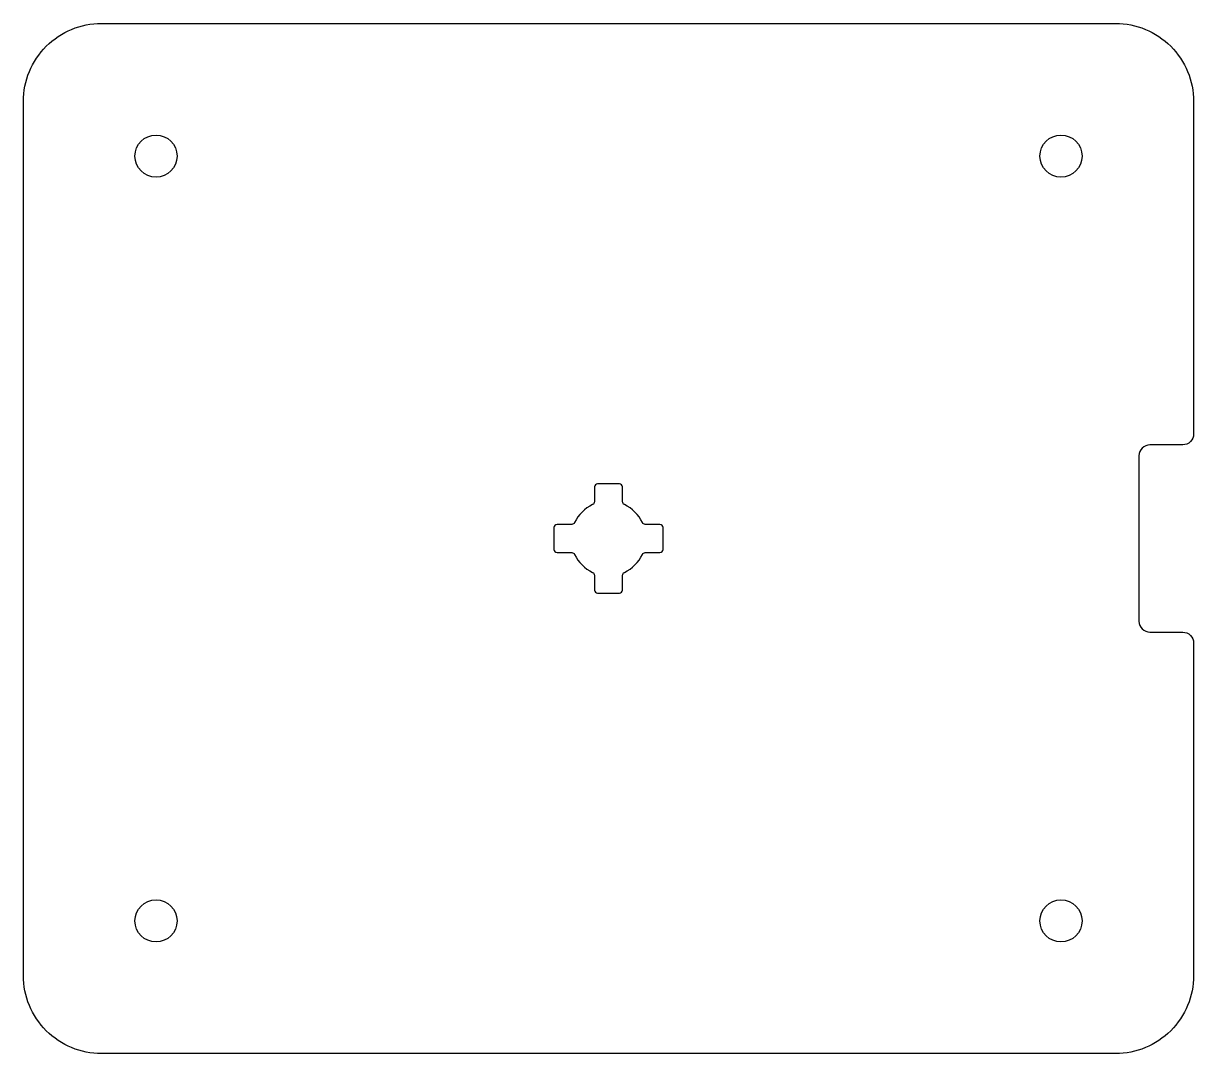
# Model space of a CAD drawing. Header units: millimetres. Extents: x -69.8 to 5.2, y -55.1 to 10.9.
import ezdxf

# ---------------------------------------------------------------- set-up
doc = ezdxf.new("R2010")
doc.units = ezdxf.units.MM
doc.layers.get('0').update_dxf_attribs({"linetype": 'CONTINUOUS'})

msp = doc.modelspace()

# ---------------------------------------------------------------- linework, layer by layer
for points in [[(0.2, 10.9, -0.414214), (5.2, 5.9), (5.2, -15.4, -0.414214), (4.5, -16.1), (2.4, -16.1, 0.414214), (1.7, -16.8), (1.7, -27.4, 0.414214), (2.4, -28.1), (4.5, -28.1, -0.414214), (5.2, -28.8), (5.2, -50.1, -0.414214), (0.2, -55.1), (-64.8, -55.1, -0.414214), (-69.8, -50.1), (-69.8, 5.9, -0.414214), (-64.8, 10.9)], [(-29.944, -21.2, -0.291336), (-30.125, -21.085, 0.176066), (-31.285, -19.925, -0.291336), (-31.4, -19.744), (-31.4, -18.8, 0.414214), (-31.6, -18.6), (-33, -18.6, 0.414214), (-33.2, -18.8), (-33.2, -19.744, -0.291336), (-33.315, -19.925, 0.176066), (-34.475, -21.085, -0.291336), (-34.656, -21.2), (-35.6, -21.2, 0.414214), (-35.8, -21.4), (-35.8, -22.8, 0.414214), (-35.6, -23), (-34.656, -23, -0.291336), (-34.475, -23.115, 0.176066), (-33.315, -24.275, -0.291336), (-33.2, -24.456), (-33.2, -25.4, 0.414214), (-33, -25.6), (-31.6, -25.6, 0.414214), (-31.4, -25.4), (-31.4, -24.456, -0.291336), (-31.285, -24.275, 0.176066), (-30.125, -23.115, -0.291336), (-29.944, -23), (-29, -23, 0.414214), (-28.8, -22.8), (-28.8, -21.4, 0.414214), (-29, -21.2)]]:
    msp.add_lwpolyline(points, format="xyb", close=True)
for centre in [(-61.3, 2.4), (-3.3, 2.4), (-61.3, -46.6), (-3.3, -46.6)]:
    msp.add_circle(centre, 1.35)

doc.saveas('drawing.dxf')
